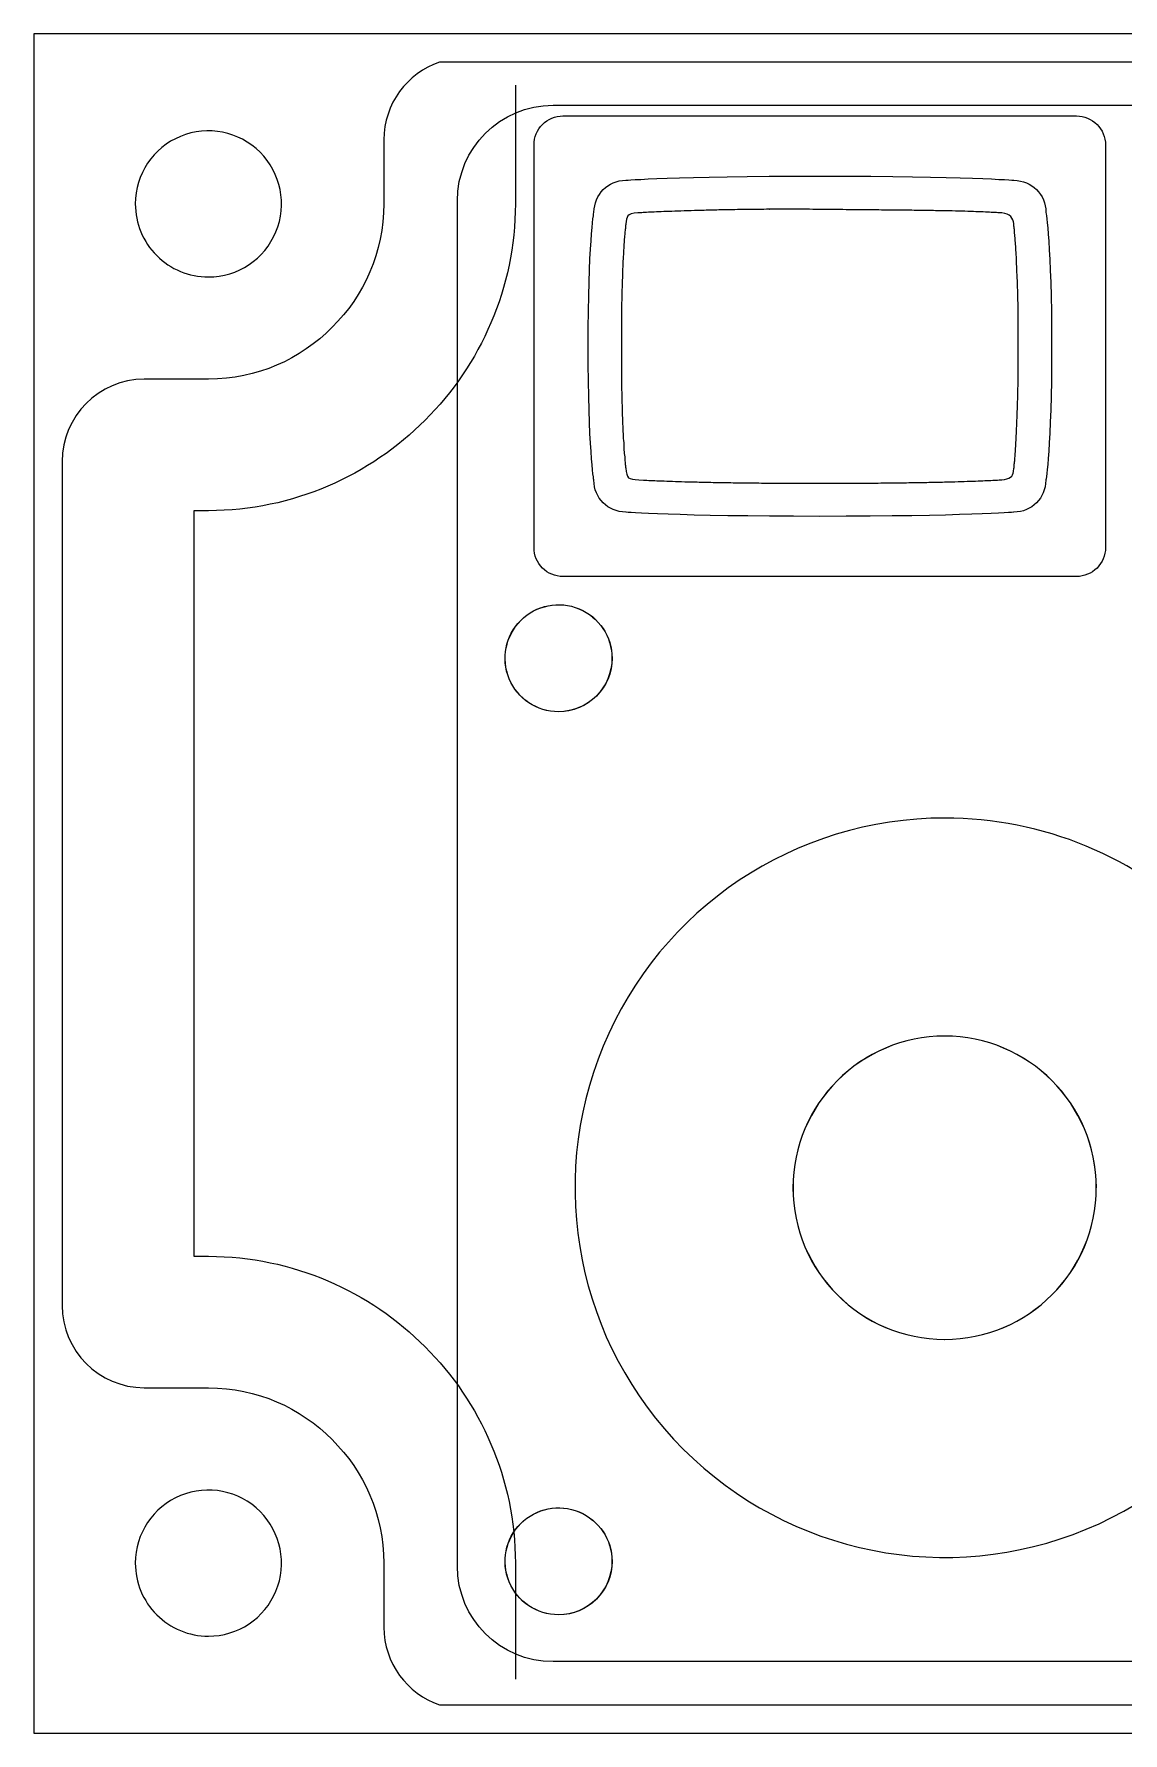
# Model space of a CAD drawing. Extents: x 6 to 420, y 6 to 141.
# Drawn here: x 5.9 to 92.5, y 6 to 141 of the extents above; entities that cross this region are included whole.
import ezdxf

# ---------------------------------------------------------------- set-up
doc = ezdxf.new("R2010")
doc.units = 0
for name, color, linetype in [('Button_labels_and_engraving_sheet_cutout', 7, 'CONTINUOUS'), ('Lower_panel_mounting_plate', 7, 'CONTINUOUS'), ('Lower_panel_tape_mask', 7, 'CONTINUOUS'), ('pcb', 7, 'CONTINUOUS'), ('Upper_panel_', 7, 'CONTINUOUS')]:
    doc.layers.add(name, color=color, linetype=linetype)

msp = doc.modelspace()

# ---------------------------------------------------------------- linework, layer by layer
at = {"layer": 'Button_labels_and_engraving_sheet_cutout', "color": 1}
for points in [[(64.357857, 127.024904), (64.374015, 127.021814)], [(52.85939, 124.784851), (52.85939, 124.779182)], [(83.853152, 125.218354), (83.853152, 125.224023)], [(83.932522, 124.233002), (83.932522, 124.227332)], [(83.972207, 123.590642), (83.972207, 123.596311)], [(52.672303, 121.114066), (52.672303, 121.108397)], [(52.706319, 110.207161), (52.706319, 110.201492)], [(83.938191, 108.033014), (83.938191, 108.038684)], [(83.972207, 108.669847), (83.972207, 108.675516)], [(52.899075, 107.034651), (52.899075, 107.028982)], [(83.904175, 107.490321), (83.904175, 107.49599)]]:
    msp.add_lwpolyline(points, dxfattribs=at)
msp.add_lwpolyline([(82.389623, 105.503856)], close=True, dxfattribs=at)
for points in [[(58.433442, 126.915798), (58.043395, 126.904459), (57.680843, 126.893121), (57.342953, 126.882633)], [(59.67927, 126.948963), (59.238482, 126.937625), (58.820939, 126.926286), (58.433442, 126.915798)], [(61.074484, 126.982129), (60.58324, 126.973625), (60.121192, 126.959452), (59.67927, 126.948963)], [(62.635808, 127.004806), (62.084753, 126.999137), (61.565729, 126.990633), (61.074484, 126.982129)], [(64.374015, 127.021814), (63.767684, 127.018979), (63.186297, 127.010475), (62.635808, 127.004806)], [(66.267843, 127.024904), (65.598583, 127.026548), (64.963905, 127.027738), (64.357857, 127.024904)], [(68.366334, 127.013565), (67.636695, 127.022069), (66.937387, 127.022069), (66.267843, 127.024904)], [(70.47021, 126.990888), (69.799532, 126.996557), (69.097673, 127.005061), (68.366334, 127.013565)], [(72.385582, 126.97388), (71.777833, 126.979549), (71.140604, 126.985219), (70.47021, 126.990888)], [(74.124072, 126.956872), (73.57415, 126.962541), (72.994748, 126.968211), (72.385582, 126.97388)], [(75.696451, 126.939864), (75.202372, 126.945533), (74.67456, 126.951203), (74.124072, 126.956872)], [(77.091665, 126.917187), (76.647476, 126.922856), (76.187129, 126.934195), (75.696451, 126.939864)], [(78.337493, 126.900179), (77.952264, 126.908683), (77.53472, 126.911518), (77.091665, 126.917187)], [(52.93309, 125.582096), (52.93309, 125.487135), (52.904744, 125.370915), (52.899075, 125.227765)], [(52.967106, 125.864427), (52.967106, 125.798947), (52.93876, 125.6986), (52.93309, 125.582096)], [(53.915863, 126.736932), (53.018413, 126.681089), (53.052146, 126.438727), (52.967106, 125.864427)], [(54.353249, 126.759609), (54.18317, 126.751105), (54.036336, 126.745436), (53.915863, 126.736932)], [(54.906856, 126.787955), (54.702761, 126.779451), (54.518509, 126.768113), (54.353249, 126.759609)], [(55.582353, 126.816302), (55.332904, 126.804963), (55.10925, 126.799294), (54.906856, 126.787955)], [(56.39618, 126.849467), (56.108747, 126.840963), (55.835203, 126.82679), (55.582353, 126.816302)], [(57.342953, 126.882633), (57.004496, 126.871294), (56.690984, 126.859955), (56.39618, 126.849467)], [(79.422596, 126.877502), (79.085273, 126.886006), (78.72669, 126.891675), (78.337493, 126.900179)], [(80.369369, 126.849155), (80.077684, 126.860494), (79.760486, 126.868998), (79.422596, 126.877502)], [(81.177527, 126.81599), (80.925243, 126.827329), (80.657086, 126.838667), (80.369369, 126.849155)], [(81.853024, 126.787644), (81.648929, 126.796148), (81.42726, 126.804651), (81.177527, 126.81599)], [(82.406631, 126.759297), (82.239386, 126.767801), (82.056552, 126.776305), (81.853024, 126.787644)], [(82.849686, 126.73662), (82.730631, 126.742289), (82.57756, 126.750793), (82.406631, 126.759297)], [(83.78512, 125.882852), (83.731262, 126.293479), (83.515829, 126.671423), (82.849686, 126.73662)], [(83.813467, 125.594965), (83.813467, 125.712036), (83.78512, 125.811249), (83.78512, 125.882852)], [(83.853152, 125.224023), (83.853152, 125.342228), (83.824805, 125.461567), (83.813467, 125.594965)], [(52.814035, 124.242158), (52.814035, 124.056488), (52.785689, 123.843975), (52.780019, 123.610995)], [(52.85939, 124.779182), (52.831043, 124.612788), (52.828208, 124.432334), (52.814035, 124.242158)], [(52.899075, 125.227765), (52.899075, 125.087733), (52.870728, 124.942543), (52.85939, 124.784851)], [(83.892837, 124.764357), (83.86449, 124.933869), (83.86449, 125.0847), (83.853152, 125.218354)], [(83.932522, 124.227332), (83.904175, 124.428309), (83.904175, 124.605304), (83.892837, 124.764357)], [(83.972207, 123.596311), (83.972207, 123.827335), (83.943861, 124.044753), (83.932522, 124.233002)], [(52.740334, 122.891249), (52.740334, 122.630178), (52.711988, 122.351135), (52.706319, 122.055255)], [(52.780019, 123.610995), (52.780019, 123.388758), (52.751673, 123.154021), (52.740334, 122.891249)], [(84.011892, 122.865369), (84.011892, 123.119637), (83.983546, 123.359902), (83.972207, 123.590642)], [(84.045908, 122.029374), (84.045908, 122.329507), (84.017561, 122.609145), (84.011892, 122.865369)], [(52.706319, 122.055255), (52.706319, 121.757021), (52.677972, 121.44555), (52.672303, 121.114066)], [(84.079924, 121.08263), (84.079924, 121.411875), (84.051577, 121.731226), (84.045908, 122.029374)], [(52.672303, 121.108397), (52.672303, 120.778189), (52.643956, 120.425757), (52.643956, 120.050932)], [(84.10827, 120.030721), (84.10827, 120.40685), (84.10827, 120.75228), (84.079924, 121.08263)], [(52.643956, 120.050932), (52.643956, 119.677523), (52.61561, 119.284613), (52.61561, 118.871689)], [(52.61561, 118.871689), (52.61561, 118.459475), (52.61561, 118.023223), (52.61561, 117.565087)], [(84.136617, 118.857006), (84.136617, 119.267548), (84.136617, 119.658673), (84.10827, 120.030721)], [(84.136617, 117.555931), (84.136617, 118.010608), (84.136617, 118.447229), (84.136617, 118.857006)], [(52.61561, 117.565087), (52.61561, 117.107263), (52.61561, 116.63141), (52.61561, 116.131151)], [(84.136617, 116.133079), (84.136617, 116.629539), (84.134916, 117.103748), (84.136617, 117.555931)], [(52.61561, 116.131151), (52.61561, 115.629957), (52.617311, 115.152971), (52.61561, 114.697159)], [(84.136617, 114.710227), (84.136617, 115.164536), (84.136617, 115.637582), (84.136617, 116.133079)], [(52.61561, 114.697159), (52.61561, 114.239024), (52.61561, 113.797159), (52.61561, 113.385086)], [(84.10827, 112.235437), (84.10827, 112.607485), (84.136617, 112.99861), (84.136617, 113.409152)], [(84.136617, 113.409152), (84.136617, 113.818929), (84.136617, 114.25555), (84.136617, 114.710227)], [(52.61561, 113.385086), (52.61561, 112.974827), (52.643956, 112.585431), (52.643956, 112.205815)], [(52.643956, 112.205815), (52.643956, 111.831132), (52.672303, 111.484284), (52.672303, 111.153906)], [(84.079924, 111.177972), (84.079924, 111.511525), (84.10827, 111.865062), (84.10827, 112.235437)], [(52.672303, 111.153906), (52.672303, 110.816951), (52.700649, 110.499726), (52.706319, 110.207161)], [(84.045908, 110.236784), (84.045908, 110.536037), (84.074254, 110.848302), (84.079924, 111.177972)], [(52.706319, 110.201492), (52.706319, 109.901048), (52.734665, 109.624868), (52.740334, 109.371025)], [(52.740334, 109.371025), (52.740334, 109.11449), (52.768681, 108.868867), (52.780019, 108.640196)], [(83.972207, 108.675516), (83.972207, 108.90002), (84.000553, 109.138641), (84.011892, 109.400789)], [(84.011892, 109.400789), (84.011892, 109.663561), (84.040239, 109.942207), (84.045908, 110.236784)], [(52.780019, 108.640196), (52.808366, 108.409739), (52.808366, 108.198785), (52.814035, 108.014589)], [(52.814035, 108.014589), (52.814035, 107.825235), (52.842382, 107.650479), (52.85939, 107.483093)], [(83.904175, 107.49599), (83.904175, 107.652463), (83.932522, 107.83218), (83.938191, 108.033014)], [(83.938191, 108.038684), (83.938191, 108.227188), (83.966538, 108.437292), (83.972207, 108.669847)], [(52.85939, 107.483093), (52.887736, 107.314148), (52.887736, 107.162551), (52.899075, 107.034651)], [(52.899075, 107.028982), (52.899075, 106.89547), (52.927421, 106.771029), (52.93309, 106.663567)], [(52.93309, 106.663567), (52.93309, 106.565205), (52.961437, 106.47563), (52.967106, 106.386622)], [(83.796459, 106.377495), (83.796459, 106.450912), (83.824805, 106.552393), (83.824805, 106.676465)], [(83.824805, 106.676465), (83.824805, 106.796087), (83.853152, 106.913442), (83.86449, 107.04188)], [(83.86449, 107.04188), (83.86449, 107.185596), (83.892837, 107.333196), (83.904175, 107.490321)], [(52.967106, 106.386622), (52.967106, 106.301016), (52.995453, 106.231567), (52.995453, 106.187347)], [(52.995453, 106.187347), (53.083327, 105.52041), (53.29791, 105.56945), (54.36969, 105.503856)], [(54.36969, 105.503856), (54.539769, 105.495352), (54.732809, 105.486848), (54.940022, 105.47551)], [(54.940022, 105.47551), (55.146951, 105.467006), (55.373439, 105.458502), (55.626573, 105.447163)], [(55.626573, 105.447163), (55.873188, 105.438659), (56.148149, 105.430155), (56.445787, 105.418817)], [(56.445787, 105.418817), (56.745409, 105.410313), (57.061189, 105.396139), (57.398229, 105.385651)], [(57.398229, 105.385651), (57.737536, 105.374313), (58.103773, 105.368643), (58.494387, 105.357305)], [(58.494387, 105.357305), (58.884151, 105.348801), (59.295175, 105.337462), (59.734546, 105.328958)], [(59.734546, 105.328958), (60.172216, 105.320454), (60.64135, 105.314785), (61.135146, 105.306281)], [(61.135146, 105.306281), (61.628658, 105.297777), (62.140312, 105.289273), (62.685415, 105.283604)], [(74.079568, 105.283604), (74.624954, 105.289273), (75.14171, 105.297777), (75.635223, 105.306281)], [(75.635223, 105.306281), (76.129302, 105.314785), (76.59872, 105.320454), (77.035822, 105.328958)], [(77.035822, 105.328958), (77.474909, 105.337462), (77.8865, 105.345966), (78.275981, 105.357305)], [(78.275981, 105.357305), (78.666596, 105.365809), (79.033116, 105.374313), (79.37214, 105.385651)], [(79.37214, 105.385651), (79.709746, 105.39699), (80.025809, 105.408328), (80.324581, 105.418817)], [(80.324581, 105.418817), (80.621936, 105.430155), (80.896613, 105.435825), (81.143795, 105.447163)], [(81.143795, 105.447163), (81.396079, 105.458502), (81.624835, 105.464171), (81.830347, 105.47551)], [(81.830347, 105.47551), (82.037276, 105.484014), (82.220394, 105.495352), (82.389623, 105.503856)], [(82.389623, 105.503856), (82.551198, 105.51236), (82.698599, 105.523699), (82.838064, 105.532203)], [(82.838064, 105.532203), (83.489183, 105.573588), (83.721057, 105.803762), (83.768112, 106.178219)], [(83.768112, 106.178219), (83.768112, 106.243983), (83.796459, 106.307195), (83.796459, 106.377495)], [(62.685415, 105.283604), (63.232218, 105.277935), (63.80992, 105.272265), (64.41285, 105.266596)], [(64.41285, 105.266596), (65.01663, 105.263761), (65.645355, 105.258092), (66.306395, 105.255257)], [(66.306395, 105.255257), (66.965734, 105.252933), (67.658239, 105.255257), (68.382491, 105.255257)], [(68.382491, 105.255257), (69.106744, 105.255257), (69.799248, 105.252876), (70.458588, 105.255257)], [(70.458588, 105.255257), (71.119628, 105.257582), (71.748636, 105.260927), (72.352133, 105.266596)], [(72.352133, 105.266596), (72.954496, 105.272265), (73.53248, 105.277935), (74.079568, 105.283604)]]:
    msp.add_open_spline(points, degree=3, dxfattribs=at)
at = {"layer": 'Lower_panel_mounting_plate', "color": 1}
for points in [[(5.944258, 140.9519), (5.944258, 127.451887), (5.944258, 100.451861), (5.94284, 100.451861), (5.94284, 73.451835), (5.94284, 46.451809), (5.944258, 46.451809), (5.944258, 32.951796), (5.944258, 5.951628), (419.944657, 5.951628), (419.944657, 32.951796), (419.944657, 46.451809), (419.944657, 46.451809), (419.944657, 73.451835), (419.944657, 100.451861), (419.944657, 100.451861), (419.944657, 127.451887), (419.944657, 140.9519)], [(47.971052, 134.436971)], [(19.80172, 121.64467)], [(47.618125, 87.102066)], [(47.618125, 15.34467)], [(19.80172, 13.644282)]]:
    msp.add_lwpolyline(points, close=True, dxfattribs=at)
for points in [[(47.971052, 134.436971), (88.782499, 134.436971)], [(45.674123, 100.139365), (45.674123, 132.140042)], [(91.079427, 132.140042), (91.079427, 100.139365)], [(88.782499, 97.842436), (47.971052, 97.842436)], [(90.343079, 49.277585), (90.346197, 49.2756)]]:
    msp.add_lwpolyline(points, dxfattribs=at)
for points in [[(23.907681, 131.557338), (22.246975, 133.218044), (19.749407, 133.714842), (17.57959, 132.816074)], [(45.674123, 132.140042), (45.674123, 132.749225), (45.91612, 133.333458), (46.346878, 133.764216)], [(46.346878, 133.764216), (46.777635, 134.194973), (47.361868, 134.436971), (47.971052, 134.436971)], [(88.782499, 134.436971), (89.391682, 134.436971), (89.975915, 134.194973), (90.406673, 133.764216)], [(90.406673, 133.764216), (90.83743, 133.333458), (91.079427, 132.749225), (91.079427, 132.140042)], [(17.57959, 132.816074), (15.409772, 131.917306), (13.995014, 129.79997), (13.995014, 127.451377)], [(25.166417, 125.229246), (26.065185, 127.399064), (25.568388, 129.896632), (23.907681, 131.557338)], [(13.995014, 127.451377), (13.995014, 125.911342), (14.60679, 124.434384), (15.695758, 123.345415)], [(19.80172, 121.64467), (22.150313, 121.64467), (24.267649, 123.059429), (25.166417, 125.229246)], [(15.695758, 123.345415), (16.784727, 122.256446), (18.261686, 121.64467), (19.80172, 121.64467)], [(46.346878, 98.515191), (45.91612, 98.945949), (45.674123, 99.530182), (45.674123, 100.139365)], [(91.079427, 100.139365), (91.079427, 99.530182), (90.83743, 98.945949), (90.406673, 98.515191)], [(47.971052, 97.842436), (47.361868, 97.842436), (46.777635, 98.084434), (46.346878, 98.515191)], [(90.406673, 98.515191), (89.975915, 98.084434), (89.391682, 97.842436), (88.782499, 97.842436)], [(44.613818, 94.355103), (45.828947, 95.570232), (47.656402, 95.933735), (49.244044, 95.276113)], [(49.244044, 95.276113), (50.831686, 94.61849), (51.866856, 93.069248), (51.866856, 91.350797)], [(43.692809, 89.724878), (43.035186, 91.31252), (43.398689, 93.139975), (44.613818, 94.355103)], [(51.866856, 91.350797), (51.866856, 90.223963), (51.419223, 89.143282), (50.622431, 88.34649)], [(47.618125, 87.102066), (45.899673, 87.102066), (44.350432, 88.137236), (43.692809, 89.724878)], [(50.622431, 88.34649), (49.82564, 87.549699), (48.744958, 87.102066), (47.618125, 87.102066)], [(78.296107, 61.324613), (71.642053, 61.324613), (66.248001, 55.93161), (66.248001, 49.277585)], [(90.346197, 49.2756), (90.346197, 55.93161), (84.949027, 61.324613), (78.296107, 61.324613)], [(66.248001, 49.277585), (66.248001, 42.62458), (71.642053, 37.230584), (78.296107, 37.230584)], [(78.296107, 37.230584), (84.949027, 37.230584), (90.343079, 42.62458), (90.343079, 49.277585)], [(23.907681, 23.55695), (22.246975, 25.217657), (19.749407, 25.714454), (17.57959, 24.815686)], [(17.57959, 24.815686), (15.409772, 23.916918), (13.995014, 21.799582), (13.995014, 19.450989)], [(25.166417, 17.228859), (26.065185, 19.398676), (25.568388, 21.896244), (23.907681, 23.55695)], [(44.613818, 22.597708), (45.828947, 23.812837), (47.656402, 24.17634), (49.244044, 23.518717)], [(49.244044, 23.518717), (50.831686, 22.861095), (51.866856, 21.311853), (51.866856, 19.593402)], [(43.692809, 17.967483), (43.035186, 19.555125), (43.398689, 21.38258), (44.613818, 22.597708)], [(13.995014, 19.450989), (13.995014, 17.910955), (14.60679, 16.433996), (15.695758, 15.345027)], [(51.866856, 19.593402), (51.866856, 18.466568), (51.419223, 17.385887), (50.622431, 16.589095)], [(47.618125, 15.34467), (45.899673, 15.34467), (44.350432, 16.379841), (43.692809, 17.967483)], [(19.80172, 13.644282), (22.150313, 13.644282), (24.267649, 15.059041), (25.166417, 17.228859)], [(50.622431, 16.589095), (49.82564, 15.792303), (48.744958, 15.34467), (47.618125, 15.34467)], [(15.695758, 15.345027), (16.784727, 14.256059), (18.261686, 13.644282), (19.80172, 13.644282)]]:
    msp.add_open_spline(points, degree=3, dxfattribs=at)
at = {"layer": 'Lower_panel_tape_mask', "color": 5}
for points in [[(44.188935, 136.884063), (44.188935, 127.45024)], [(19.817603, 103.073369), (18.632808, 103.073369), (18.632808, 43.828115), (19.817603, 43.828115)], [(44.188935, 19.456772), (44.188935, 10.231862)]]:
    msp.add_lwpolyline(points, dxfattribs=at)
for points in [[(44.188935, 127.45024), (44.187949, 120.786721), (41.416891, 114.643298), (37.024804, 110.27072)], [(37.024804, 110.27072), (32.656475, 105.870657), (26.508649, 103.074018), (19.817603, 103.073369)], [(19.817603, 43.828115), (26.498687, 43.827463), (32.651187, 41.04157), (37.024804, 36.6363)], [(37.024804, 36.6363), (41.416791, 32.26377), (44.187949, 26.120293), (44.188935, 19.456772)]]:
    msp.add_open_spline(points, degree=3, dxfattribs=at)
at = {"layer": 'pcb', "color": 3}
for points in [[(47.190492, 135.283737), (378.862892, 135.283737)], [(39.584252, 19.211504), (39.584252, 127.694292)], [(378.862892, 11.622061), (47.190492, 11.622061)]]:
    msp.add_lwpolyline(points, dxfattribs=at)
for points in [[(47.190492, 135.283737)], [(47.627791, 87.103231)], [(47.627791, 15.345835)]]:
    msp.add_lwpolyline(points, close=True, dxfattribs=at)
for points in [[(39.584252, 127.694292), (39.584252, 131.898845), (42.976635, 135.283737), (47.190492, 135.283737)], [(44.623484, 94.356268), (45.838613, 95.571397), (47.666068, 95.9349), (49.25371, 95.277278)], [(49.25371, 95.277278), (50.841352, 94.619655), (51.876522, 93.070413), (51.876522, 91.351962)], [(43.702475, 89.726043), (43.044852, 91.313685), (43.408356, 93.14114), (44.623484, 94.356268)], [(51.876522, 91.351962), (51.876522, 90.225128), (51.428889, 89.144447), (50.632097, 88.347655)], [(47.627791, 87.103231), (45.909339, 87.103231), (44.360098, 88.138401), (43.702475, 89.726043)], [(50.632097, 88.347655), (49.835306, 87.550864), (48.754624, 87.103231), (47.627791, 87.103231)], [(44.623484, 22.598873), (45.838613, 23.814002), (47.666068, 24.177505), (49.25371, 23.519882)], [(49.25371, 23.519882), (50.841352, 22.86226), (51.876522, 21.313018), (51.876522, 19.594567)], [(43.702475, 17.968648), (43.044852, 19.55629), (43.408356, 21.383745), (44.623484, 22.598873)], [(47.190492, 11.622061), (42.976635, 11.622061), (39.584252, 15.006952), (39.584252, 19.211504)], [(51.876522, 19.594567), (51.876522, 18.467733), (51.428889, 17.387052), (50.632097, 16.59026)], [(47.627791, 15.345835), (45.909339, 15.345835), (44.360098, 16.381006), (43.702475, 17.968648)], [(50.632097, 16.59026), (49.835306, 15.793468), (48.754624, 15.345835), (47.627791, 15.345835)]]:
    msp.add_open_spline(points, degree=3, dxfattribs=at)
at = {"layer": 'Upper_panel_', "color": 1}
for points in [[(387.740784, 138.720748), (38.162871, 138.720748)], [(33.741954, 132.537643), (33.741954, 127.450214)], [(19.814192, 113.522481), (14.694534, 113.522481)], [(8.183346, 106.980481), (8.183346, 39.925739)], [(90.351016, 49.278974), (90.354134, 49.276989)], [(14.694534, 33.383739), (19.814192, 33.383739)], [(33.741954, 19.455978), (33.741954, 14.368578)], [(38.162871, 8.185472), (387.740784, 8.185472)]]:
    msp.add_lwpolyline(points, dxfattribs=at)
for points in [[(52.96087, 129.324455)], [(47.625778, 87.103483)], [(47.625778, 15.346088)]]:
    msp.add_lwpolyline(points, close=True, dxfattribs=at)
at = {"layer": 'Upper_panel_', "color": 7}
msp.add_lwpolyline([(78.305178, 78.655464)], close=True, dxfattribs=at)
at = {"layer": 'Upper_panel_', "color": 1}
for points in [[(38.162871, 138.720748), (35.592696, 137.838747), (33.741954, 135.407129), (33.741954, 132.537643)], [(52.96087, 129.324455), (52.96087, 129.324455), (56.627771, 129.659398), (68.384759, 129.659398)], [(68.384759, 129.659398), (80.14203, 129.659398), (83.808931, 129.324455), (83.808931, 129.324455)], [(50.429529, 126.793228), (50.46071, 127.493726), (50.712994, 128.127185), (51.169372, 128.584697)], [(51.169372, 128.584697), (51.626884, 129.042238), (52.259578, 129.324455), (52.96087, 129.324455)], [(83.808931, 129.324455), (84.50994, 129.310282), (85.142917, 129.042124), (85.600429, 128.584697)], [(85.600429, 128.584697), (86.057941, 128.127185), (86.339989, 127.494378), (86.339989, 126.793228)], [(33.741954, 127.450214), (33.741387, 123.619074), (32.166456, 120.152695), (29.634548, 117.64457)], [(49.973434, 116.141016), (49.973434, 124.256784), (50.429529, 126.793228), (50.429529, 126.793228)], [(86.339989, 126.793228), (86.339989, 126.793228), (86.796367, 124.180759), (86.796367, 116.141016)], [(29.634548, 117.64457), (27.125034, 115.104243), (23.653157, 113.52285), (19.814192, 113.522481)], [(50.429529, 105.488804), (50.429529, 105.488804), (49.973434, 108.025248), (49.973434, 116.141016)], [(86.796367, 116.141016), (86.796367, 108.101273), (86.339989, 105.488804), (86.339989, 105.488804)], [(14.694534, 113.522481), (11.09368, 113.505473), (8.183346, 110.581448), (8.183346, 106.980481)], [(51.169372, 103.697306), (50.71186, 104.154847), (50.429529, 104.787654), (50.429529, 105.488804)], [(86.339989, 105.488804), (86.308808, 104.788306), (86.056524, 104.154847), (85.600429, 103.697306)], [(52.96087, 102.957548), (52.259861, 102.971721), (51.626884, 103.239879), (51.169372, 103.697306)], [(68.384759, 102.622606), (56.779708, 102.622606), (52.96087, 102.957548), (52.96087, 102.957548)], [(83.808931, 102.957548), (83.808931, 102.957548), (79.989809, 102.622606), (68.384759, 102.622606)], [(85.600429, 103.697306), (85.142917, 103.239794), (84.50994, 102.957548), (83.808931, 102.957548)], [(44.621472, 94.356521), (45.8366, 95.571649), (47.664055, 95.935153), (49.251697, 95.27753)], [(49.251697, 95.27753), (50.839339, 94.619907), (51.874509, 93.070665), (51.874509, 91.352214)], [(43.700462, 89.726295), (43.04284, 91.313937), (43.406343, 93.141392), (44.621472, 94.356521)], [(51.874509, 91.352214), (51.874509, 89.005705), (49.972288, 87.103483), (47.625778, 87.103483)], [(47.625778, 87.103483), (45.907327, 87.103483), (44.358085, 88.138653), (43.700462, 89.726295)], [(78.304044, 61.326002), (71.64999, 61.326002), (66.255938, 55.932999), (66.255938, 49.278974)], [(90.354134, 49.276989), (90.354134, 55.932999), (84.956964, 61.326002), (78.304044, 61.326002)], [(66.255938, 49.278974), (66.255938, 42.625969), (71.64999, 37.231973), (78.304044, 37.231973)], [(78.304044, 37.231973), (84.956964, 37.231973), (90.351016, 42.625969), (90.351016, 49.278974)], [(8.183346, 39.925739), (8.183346, 36.324772), (11.09368, 33.400832), (14.694534, 33.383739)], [(19.814192, 33.383739), (23.653157, 33.383371), (27.125034, 31.801949), (29.634548, 29.26165)], [(29.634548, 29.26165), (32.166456, 26.753497), (33.741387, 23.287147), (33.741954, 19.455978)], [(44.621472, 22.599126), (45.8366, 23.814254), (47.664055, 24.177758), (49.251697, 23.520135)], [(49.251697, 23.520135), (50.839339, 22.862512), (51.874509, 21.31327), (51.874509, 19.594819)], [(43.700462, 17.9689), (43.04284, 19.556542), (43.406343, 21.383997), (44.621472, 22.599126)], [(51.874509, 19.594819), (51.874509, 17.248309), (49.972288, 15.346088), (47.625778, 15.346088)], [(47.625778, 15.346088), (45.907327, 15.346088), (44.358085, 16.381258), (43.700462, 17.9689)], [(33.741954, 14.368578), (33.741954, 11.499091), (35.592696, 9.067473), (38.162871, 8.185472)]]:
    msp.add_open_spline(points, degree=3, dxfattribs=at)
at = {"layer": 'Upper_panel_', "color": 7}
for points in [[(78.305178, 78.655464), (66.423737, 78.655464), (55.71222, 71.498257), (51.16539, 60.521237)], [(99.077073, 70.051463), (93.568024, 75.560512), (86.09615, 78.655464), (78.305178, 78.655464)], [(51.16539, 60.521237), (46.618559, 49.544217), (49.131836, 36.909121), (57.533283, 28.507674)], [(89.546846, 22.139781), (100.523866, 26.686611), (107.681073, 37.398128), (107.681073, 49.279569)], [(57.533283, 28.507674), (65.93473, 20.106227), (78.569827, 17.59295), (89.546846, 22.139781)]]:
    msp.add_open_spline(points, degree=3, dxfattribs=at)

doc.saveas('drawing.dxf')
